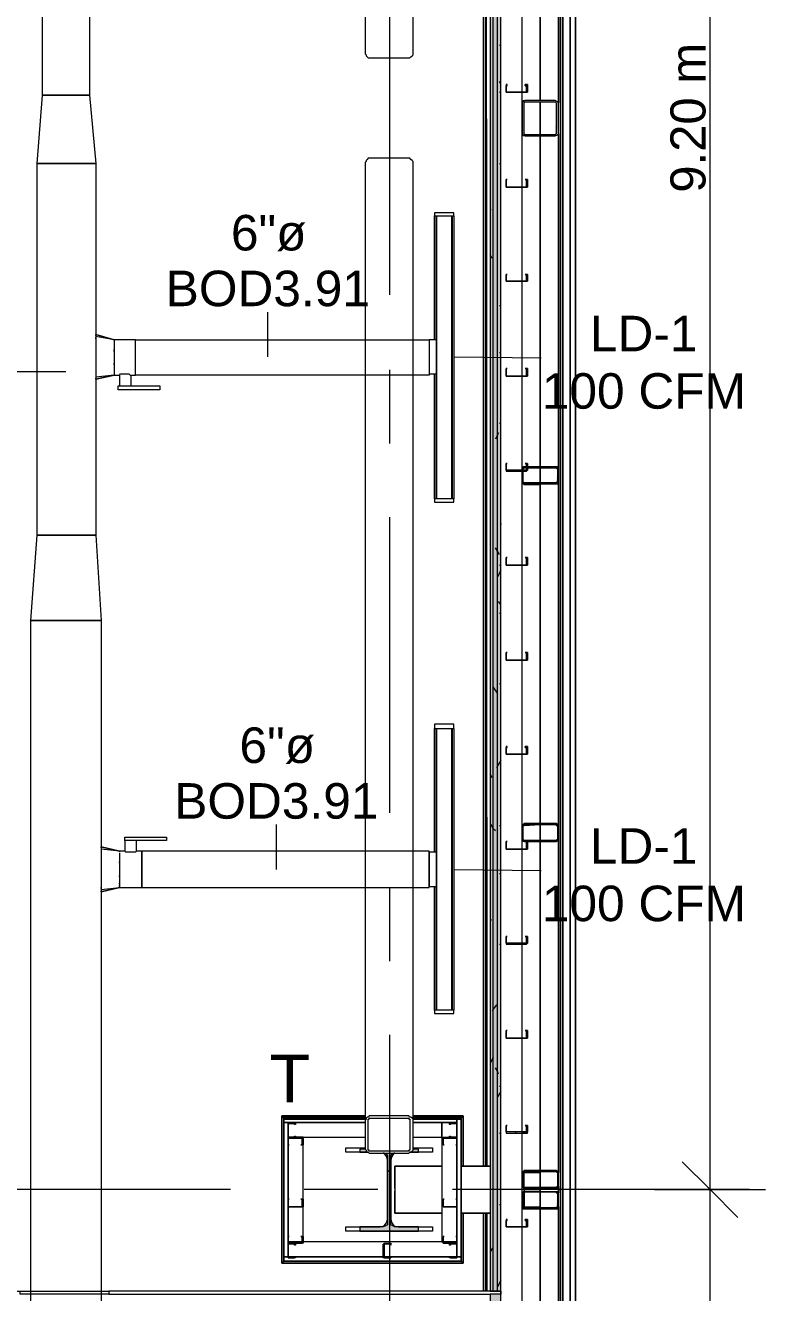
# Model space of a CAD drawing. Header units: metres. Extents: x 98 to 337, y -7 to 53.
# Drawn here: x 156.96 to 160.13, y 25.41 to 30.85 of the extents above; entities that cross this region are included whole.
import ezdxf

# ---------------------------------------------------------------- set-up
doc = ezdxf.new("R2010")
doc.units = ezdxf.units.M
doc.layers.add('HVAC - Ductos', color=5, linetype='Continuous', lineweight=0)
doc.layers.add('PDF_Text', color=7, linetype='Continuous', lineweight=0)
doc.layers.add('PDF_Geometry', color=7, linetype='Continuous', lineweight=0, true_color=0xaaaaaa)
doc.layers.add('PDF_Solid Fills', color=7, linetype='Continuous', lineweight=0, true_color=0xffffff)
doc.styles.add('PDF Helvetica', font='')
doc.styles.get('PDF Helvetica').set_extended_font_data('Helvetica')

msp = doc.modelspace()

# ---------------------------------------------------------------- hatches: boundary and pattern name
at = {"layer": 'PDF_Solid Fills', "lineweight": 0, "transparency": 33554559}
h = msp.add_hatch(color=256, dxfattribs=at)
h.paths.add_polyline_path([(158.9618, 37.1027), (158.9618, 49.2808), (158.9481, 49.2808), (158.9481, 37.1027)])
h.paths.add_polyline_path([(158.9618, 23.8937), (158.9481, 23.8937), (158.9481, 11.601), (158.9618, 11.601)])
h.paths.add_polyline_path([(158.9618, 25.401), (158.9481, 25.401), (158.9481, 23.912), (158.9618, 23.912)])
h.paths.add_polyline_path([(158.9618, 35.5724), (158.9481, 35.5724), (158.9481, 25.4148), (158.9618, 25.4148)])
h.paths.add_polyline_path([(158.9618, 37.089), (158.9481, 37.089), (158.9481, 35.5861), (158.9618, 35.5861)])
h = msp.add_hatch(color=256, dxfattribs=at)
h.paths.add_polyline_path([(158.9618, 37.1027), (158.9801, 37.1027), (158.9801, 49.2946), (158.9618, 49.2946)])
h.paths.add_polyline_path([(158.9618, 25.4148), (158.9801, 25.4148), (158.9801, 35.5724), (158.9618, 35.5724)])
h.paths.add_polyline_path([(158.9618, 23.912), (158.9801, 23.912), (158.9801, 25.401), (158.9618, 25.401)])
h.paths.add_polyline_path([(158.9801, 23.8937), (158.9618, 23.8937), (158.9618, 11.5827), (158.9801, 11.5827)])
h.paths.add_polyline_path([(158.9618, 35.5861), (158.9801, 35.5861), (158.9801, 37.089), (158.9618, 37.089)])
h = msp.add_hatch(color=256, dxfattribs=at)
h.paths.add_polyline_path([(158.9801, 37.1027), (158.9939, 37.1027), (158.9939, 49.3129), (158.9801, 49.3129)])
h.paths.add_polyline_path([(158.9801, 25.4148), (158.9939, 25.4148), (158.9939, 35.5724), (158.9801, 35.5724)])
h.paths.add_polyline_path([(158.9801, 23.912), (158.9939, 23.912), (158.9939, 25.401), (158.9801, 25.401)])
h.paths.add_polyline_path([(158.9939, 23.8937), (158.9801, 23.8937), (158.9801, 11.5689), (158.9939, 11.5689)])
h.paths.add_polyline_path([(158.9801, 35.5861), (158.9939, 35.5861), (158.9939, 37.089), (158.9801, 37.089)])
h = msp.add_hatch(color=256, dxfattribs=at)
h.paths.add_polyline_path([(159.2413, 30.5188), (159.2367, 30.5234), (159.0901, 30.5234), (159.0855, 30.5188), (159.0855, 30.3814), (159.0901, 30.3814), (159.0993, 30.3768), (159.0993, 30.3814), (159.0947, 30.3814), (159.0947, 30.5188), (159.2322, 30.5188), (159.2276, 30.3814), (159.2367, 30.3768), (159.2367, 30.3814)])
h.paths.add_polyline_path([(159.2276, 30.3722), (159.2276, 30.3768), (159.0993, 30.3768)])
h = msp.add_hatch(color=256, dxfattribs=at)
h.paths.add_polyline_path([(159.1039, 28.9473), (159.1039, 28.9519), (159.0901, 28.9519)])
h.paths.add_polyline_path([(159.1084, 28.9519), (159.2413, 28.9473), (159.2413, 28.9519)])
h.paths.add_polyline_path([(159.0901, 28.8877), (159.0901, 28.8786), (159.0907, 28.8786), (159.2367, 28.8831), (159.2413, 28.9427), (159.2367, 28.9427), (159.2322, 28.8877), (159.0947, 28.8831), (159.0947, 28.8877)])
h.paths.add_polyline_path([(159.0901, 28.9335), (159.0855, 28.9335), (159.0855, 28.8877)])
h.paths.add_polyline_path([(159.0855, 28.9427), (159.0901, 28.9381), (159.0901, 28.9427)])
h = msp.add_hatch(color=256, dxfattribs=at)
h.paths.add_polyline_path([(159.0947, 27.3483), (159.2322, 27.3437), (159.2322, 27.3483)])
h.paths.add_polyline_path([(159.0901, 27.3529), (159.0947, 27.3483), (159.0947, 27.3529)])
h.paths.add_polyline_path([(159.2367, 27.3529), (159.2322, 27.3529), (159.2367, 27.3483)])
h.paths.add_polyline_path([(159.0855, 27.3529), (159.0901, 27.4124), (159.0947, 27.417), (159.2322, 27.417), (159.2367, 27.4124), (159.2367, 27.3529), (159.2413, 27.417), (159.2367, 27.4215), (159.0901, 27.4215), (159.0855, 27.417)])
h = msp.add_hatch(color=256, dxfattribs=at)
h.paths.add_polyline_path([(158.4211, 26.0196), (158.4166, 26.0242), (158.3891, 26.0242), (158.3891, 26.0104), (158.4211, 26.0104)])
h.paths.add_polyline_path([(158.4899, 25.6943), (158.3891, 25.6897), (158.3891, 25.6714), (158.6411, 25.6714), (158.6411, 25.6897), (158.5403, 25.6943), (158.5311, 25.6989), (158.5219, 25.6989), (158.5219, 25.9966), (158.5265, 26.0058), (158.5037, 26.0058), (158.5082, 26.0012), (158.5082, 25.6989), (158.4991, 25.6989)])
h.paths.add_polyline_path([(158.6411, 26.0104), (158.6411, 26.0242), (158.6182, 26.0242), (158.6136, 26.0196), (158.609, 26.015)])
h = msp.add_hatch(color=256, dxfattribs=at)
h.paths.add_polyline_path([(159.2367, 25.928), (159.2367, 25.9325), (159.0901, 25.9325)])
h.paths.add_polyline_path([(159.2413, 25.9234), (159.2367, 25.9234), (159.2367, 25.8638)])
h.paths.add_polyline_path([(159.2367, 25.8638), (159.2322, 25.8638), (159.2367, 25.8592)])
h.paths.add_polyline_path([(159.0901, 25.9234), (159.0855, 25.9234), (159.0855, 25.8638)])
h.paths.add_polyline_path([(159.0947, 25.8592), (159.0947, 25.8638), (159.0901, 25.8638)])
h.paths.add_polyline_path([(159.0947, 25.8592), (159.2315, 25.8546), (159.2322, 25.8546), (159.2322, 25.8592)])
h = msp.add_hatch(color=256, dxfattribs=at)
h.paths.add_polyline_path([(159.0901, 25.8363), (159.0947, 25.8409), (159.0855, 25.8409), (159.0855, 25.7767)])
h.paths.add_polyline_path([(159.2367, 25.7721), (159.2413, 25.8409), (159.2322, 25.8409), (159.2367, 25.8363), (159.2322, 25.7767), (159.0947, 25.7721), (159.0947, 25.7767), (159.0901, 25.7767), (159.0901, 25.7676)])

# ---------------------------------------------------------------- linework, layer by layer
at = {"layer": 'HVAC - Ductos', "lineweight": 0}
for points in [[(157.0284, 30.5463), (157.0284, 34.3308), (157.2299, 34.3308), (157.2299, 30.5463)], [(157.2574, 30.253), (157.2574, 28.6586), (157.0054, 28.6586), (157.0054, 30.253)], [(158.7923, 30.0423), (158.7098, 30.0423), (158.7098, 30.0285), (158.7923, 30.0285)], [(158.719, 28.8144), (158.719, 30.0285), (158.719, 28.8144), (158.719, 30.0285), (158.7831, 30.0285), (158.7831, 28.8144)], [(157.3353, 29.4467), (157.3353, 29.4512), (157.3353, 29.4558), (157.3353, 29.4512)], [(157.3353, 29.3917), (157.3353, 29.3963)], [(157.5323, 29.3), (157.5323, 29.2818), (157.3537, 29.2818), (157.3537, 29.3)], [(158.7923, 28.8006), (158.7923, 28.8144), (158.7098, 28.8144), (158.7098, 28.8006)], [(156.978, 28.2921), (157.0054, 28.6586), (157.2574, 28.6586), (157.2803, 28.2921)], [(157.2803, 28.2921), (157.2803, 19.0325), (156.978, 19.0325), (156.978, 28.2921)], [(158.7923, 27.8477), (158.7098, 27.8477), (158.7098, 27.8293), (158.7923, 27.8293)], [(158.719, 26.6198), (158.719, 27.8293), (158.719, 26.6198), (158.719, 27.8293), (158.7831, 27.8293), (158.7831, 26.6198)], [(157.5598, 27.362), (157.5598, 27.3483), (157.3811, 27.3483), (157.3811, 27.362)], [(157.3582, 27.252), (157.3582, 27.2566)], [(158.719, 27.1512), (158.719, 27.1604), (158.719, 27.1741), (158.719, 27.1879), (158.719, 27.2063), (158.719, 27.2245), (158.719, 27.2429), (158.719, 27.2612), (158.719, 27.2795), (158.719, 27.2887), (158.719, 27.2979), (158.6869, 27.2979), (158.6869, 27.2887), (158.6869, 27.2795), (158.6869, 27.2612), (158.6869, 27.2429), (158.6869, 27.2245), (158.6869, 27.2063), (158.6869, 27.1879), (158.6869, 27.1741), (158.6869, 27.1604), (158.6869, 27.1512)], [(157.3582, 27.1925), (157.3582, 27.1971)], [(157.3582, 27.1604), (157.3582, 27.165)], [(157.3582, 27.1512), (157.3582, 27.1558)], [(158.7923, 26.606), (158.7923, 26.6198), (158.7098, 26.6198), (158.7098, 26.606)]]:
    msp.add_lwpolyline(points, close=True, dxfattribs=at)
for points in [[(157.0054, 30.253), (157.0284, 30.5463)], [(157.2299, 30.5463), (157.2574, 30.253)], [(157.2574, 30.253), (157.0054, 30.253)], [(158.7098, 30.0285), (158.7098, 29.4971), (158.7098, 30.0285), (158.7282, 30.0285), (158.7328, 30.0285), (158.7373, 30.0285)], [(158.7236, 30.0285), (158.7282, 30.0285), (158.7328, 30.0285)], [(158.7602, 30.0285), (158.7694, 30.0285), (158.7877, 30.0285), (158.7923, 30.0285), (158.7923, 28.8144), (158.7877, 28.8144), (158.7694, 28.8144), (158.7602, 28.8144)], [(158.7648, 30.0285), (158.7694, 30.0285), (158.774, 30.0285)], [(158.7877, 28.8144), (158.7877, 30.0285)], [(157.9951, 29.4238), (157.9951, 29.6162)], [(157.2574, 29.5154), (157.2574, 29.52), (157.3353, 29.4971), (157.2574, 29.52), (157.2574, 29.5154), (157.2574, 29.5108), (157.2574, 29.5063), (157.2574, 29.4971)], [(157.3353, 29.4971), (157.2574, 29.5108)], [(157.2574, 29.5017), (157.2574, 29.5063)], [(157.4086, 29.3), (157.4086, 29.3458), (157.4269, 29.3458), (157.4269, 29.3504), (157.4269, 29.355), (157.4269, 29.3688), (157.4269, 29.3825), (157.4269, 29.4055), (157.4269, 29.4238), (157.4269, 29.4421), (157.4269, 29.4604), (157.4269, 29.4787), (157.4269, 29.4879), (157.4269, 29.4971), (158.6869, 29.4971), (158.6869, 29.4879), (158.6869, 29.4741), (158.6869, 29.4604), (158.6869, 29.4421), (158.6869, 29.4238), (158.6869, 29.4055), (158.6869, 29.3871), (158.6869, 29.3688), (158.6869, 29.3596), (158.6869, 29.3504), (158.719, 29.3504), (158.719, 29.3596), (158.719, 29.3688), (158.719, 29.3871), (158.719, 29.4055), (158.719, 29.4238), (158.719, 29.4421), (158.719, 29.4604), (158.719, 29.4741), (158.719, 29.4879), (158.719, 29.4971), (158.6869, 29.4971), (158.6869, 29.4879), (158.6869, 29.4787), (158.6869, 29.4604), (158.6869, 29.4421), (158.6869, 29.4238), (158.6869, 29.4055), (158.6869, 29.3825), (158.6869, 29.3688), (158.6869, 29.355), (158.6869, 29.3504), (158.6869, 29.3458), (157.4269, 29.3458), (157.4269, 29.3504), (157.4269, 29.355), (157.4269, 29.3688), (157.4269, 29.3825), (157.4269, 29.4055), (157.4269, 29.4238), (157.4269, 29.4421), (157.4269, 29.4604), (157.4269, 29.4787), (157.4269, 29.4879), (157.4269, 29.4971), (157.3353, 29.4971), (157.3353, 29.4925), (157.3353, 29.4879), (157.3353, 29.4787), (157.3353, 29.4604), (157.3353, 29.4421), (157.3353, 29.4238), (157.3353, 29.4055), (157.3353, 29.3825), (157.3353, 29.3688), (157.3353, 29.355), (157.3353, 29.3504), (157.3353, 29.3458), (157.2574, 29.3367)], [(157.2574, 29.4925), (157.2574, 29.4787), (157.2574, 29.4696), (157.2574, 29.465), (157.2574, 29.4558), (157.2574, 29.4421), (157.2574, 29.4375), (157.2574, 29.4329), (157.2574, 29.4101)], [(157.2574, 29.4055), (157.2574, 29.4009), (157.2574, 29.3871), (157.2574, 29.378), (157.2574, 29.3734), (157.2574, 29.3688), (157.2574, 29.3504), (157.2574, 29.3367), (157.2574, 29.3321), (157.2574, 29.3276), (157.2574, 29.3321)], [(157.2574, 29.3276), (157.3353, 29.3458), (157.2574, 29.3276)], [(157.3353, 29.3458), (157.3582, 29.3458), (157.3582, 29.3), (157.3628, 29.3), (157.3674, 29.3), (157.3765, 29.3), (157.3811, 29.3), (157.3903, 29.3), (157.3949, 29.3), (157.3995, 29.3), (157.404, 29.3)], [(157.3582, 29.3458), (157.3628, 29.3504), (157.3674, 29.3504), (157.3765, 29.3504), (157.3857, 29.3504), (157.3949, 29.3504), (157.3995, 29.3504), (157.404, 29.3458), (157.4086, 29.3458)], [(158.7373, 28.8144), (158.7328, 28.8144), (158.7282, 28.8144), (158.7098, 28.8144), (158.7098, 29.3504), (158.7098, 28.8144)], [(158.7328, 28.8144), (158.7282, 28.8144), (158.7236, 28.8144)], [(158.774, 28.8144), (158.7694, 28.8144), (158.7648, 28.8144)], [(158.7098, 27.8293), (158.7098, 27.2979), (158.7098, 27.8293), (158.7282, 27.8293), (158.7328, 27.8293), (158.7373, 27.8293)], [(158.7236, 27.8293), (158.7282, 27.8293), (158.7328, 27.8293)], [(158.7602, 27.8293), (158.7694, 27.8293), (158.7877, 27.8293), (158.7923, 27.8293), (158.7923, 26.6198), (158.7877, 26.6198), (158.7694, 26.6198), (158.7602, 26.6198)], [(158.7648, 27.8293), (158.7694, 27.8293), (158.774, 27.8293)], [(158.7877, 26.6198), (158.7877, 27.8293)], [(158.9573, 27.6186), (158.9481, 27.6323)], [(157.2803, 27.3162), (157.2803, 27.3207), (157.3582, 27.3025), (157.2803, 27.3207), (157.2803, 27.3162), (157.2803, 27.3116), (157.2803, 27.2979), (157.2803, 27.2795), (157.2803, 27.2749), (157.2803, 27.2704), (157.2803, 27.2566), (157.2803, 27.2475), (157.2803, 27.2429)], [(157.3582, 27.3025), (157.2803, 27.3116)], [(157.3582, 27.2933), (157.3582, 27.2795), (157.3582, 27.2612), (157.3582, 27.2429), (157.3582, 27.2245), (157.3582, 27.2063), (157.3582, 27.1879), (157.3582, 27.1696), (157.3582, 27.1604), (157.3582, 27.1558), (157.3582, 27.1512), (157.3582, 27.1466), (157.4544, 27.1466), (157.4544, 27.1512), (157.4544, 27.1604), (157.4544, 27.1696), (157.4544, 27.1879), (157.4544, 27.2063), (157.4544, 27.2245), (157.4544, 27.2429), (157.4544, 27.2612), (157.4544, 27.2795), (157.4544, 27.2933), (157.4544, 27.2979), (157.4544, 27.3025), (157.4544, 27.2979), (157.4544, 27.2933), (157.4544, 27.2795), (157.4544, 27.2612), (157.4544, 27.2429), (157.4544, 27.2245), (157.4544, 27.2063), (157.4544, 27.1879), (157.4544, 27.1696), (157.4544, 27.1604), (157.4544, 27.1512), (157.4544, 27.1466), (158.6869, 27.1466), (158.6869, 27.1512), (158.6869, 27.1604), (158.6869, 27.1696), (158.6869, 27.1879), (158.6869, 27.2063), (158.6869, 27.2245), (158.6869, 27.2429), (158.6869, 27.2612), (158.6869, 27.2795), (158.6869, 27.2933), (158.6869, 27.2979), (158.6869, 27.3025), (157.4544, 27.3025), (157.4315, 27.3025), (157.4315, 27.3483), (157.4269, 27.3483), (157.4177, 27.3483), (157.4132, 27.3483), (157.4086, 27.3483), (157.3995, 27.3483), (157.3949, 27.3483), (157.3903, 27.3483), (157.3857, 27.3483), (157.3811, 27.3483), (157.3811, 27.3025), (157.3582, 27.3025), (157.3582, 27.2979)], [(157.4315, 27.3025), (157.4269, 27.2979), (157.4177, 27.2979), (157.4132, 27.2979), (157.404, 27.2979), (157.3949, 27.2979), (157.3857, 27.2979), (157.3811, 27.3025)], [(158.6869, 27.2979), (158.6869, 27.3025)], [(157.2803, 27.2383), (157.2803, 27.2154), (157.2803, 27.2108), (157.2803, 27.2063), (157.2803, 27.1925), (157.2803, 27.1833), (157.2803, 27.1787)], [(157.2803, 27.1741), (157.2803, 27.1696), (157.2803, 27.1558)], [(157.2803, 27.1512), (157.2803, 27.1421), (157.2803, 27.1375), (157.2803, 27.1329), (157.2803, 27.1283), (157.2803, 27.1329)], [(157.2803, 27.1283), (157.3582, 27.1466), (157.2803, 27.1283)], [(157.2803, 27.1421), (157.2803, 27.1466)], [(157.2803, 27.1375), (157.3582, 27.1466)], [(158.7373, 26.6198), (158.7328, 26.6198), (158.7282, 26.6198), (158.7098, 26.6198), (158.7098, 27.1512), (158.7098, 26.6198)], [(158.9527, 27.0092), (158.9481, 27)], [(158.7328, 26.6198), (158.7282, 26.6198), (158.7236, 26.6198)], [(158.774, 26.6198), (158.7694, 26.6198), (158.7648, 26.6198)]]:
    msp.add_lwpolyline(points, dxfattribs=at)
at = {"layer": 'PDF_Geometry', "color": 7, "lineweight": 0}
for points in [[(159.8919, 11.8163), (159.8919, 16.6546), (159.8919, 25.85), (159.8919, 35.0455), (159.8919, 44.241), (159.8919, 49.0793)], [(158.0317, 27.2245), (158.0317, 27.417)], [(158.7923, 27.2245), (159.168, 27.22)], [(159.7728, 25.9692), (159.8919, 25.85), (160.011, 25.7309)], [(159.6537, 25.85), (159.8919, 25.85), (160.1301, 25.85)]]:
    msp.add_lwpolyline(points, dxfattribs=at)
at = {"layer": 'PDF_Geometry', "lineweight": 0}
for points in [[(159.3146, 36.5804), (159.3146, 35.0455), (159.3146, 33.5152), (159.3146, 31.9804), (159.3146, 30.4454), (159.3146, 28.9152), (159.3146, 27.3803), (159.3146, 25.85), (159.3146, 24.3152), (159.3146, 25.85), (159.3146, 27.3803), (159.3146, 28.9152), (159.3146, 30.4454), (159.3146, 31.9804), (159.3146, 33.5152), (159.3146, 35.0455), (159.3146, 36.5804)], [(145.6291, 35.5724), (158.9481, 35.5724), (158.9481, 25.4148), (157.3124, 25.4148), (157.3124, 25.401), (158.9481, 25.401), (158.9481, 23.912), (157.9447, 23.912), (157.9447, 23.8937), (158.9481, 23.8937), (158.9481, 11.6009), (105.9562, 11.6009)], [(158.9618, 25.4148), (158.9618, 35.5724)], [(158.9801, 25.4148), (158.9801, 35.5724)], [(158.9939, 25.4148), (158.9939, 35.5724)], [(159.2413, 33.5427), (159.2413, 34.9722), (159.2413, 33.5152), (159.2413, 31.9804), (159.2413, 30.5142), (159.2413, 31.9529)], [(158.9297, 25.9508), (158.9297, 34.9447)], [(158.9297, 34.9447), (158.9297, 25.9508)], [(158.9297, 34.9447), (158.9297, 25.9508)], [(158.9297, 25.9508), (158.9297, 34.9447)], [(158.9297, 34.9447), (158.9297, 25.9508)], [(158.9297, 25.9508), (158.9297, 34.9447)], [(158.4211, 34.789), (158.412, 30.7249), (158.4166, 30.7203), (158.4166, 30.7158), (158.4211, 30.7112), (158.4257, 30.7067), (158.4303, 30.7067), (158.4395, 30.7067), (158.5953, 30.7067), (158.5999, 30.7067), (158.6044, 30.7067), (158.609, 30.7112), (158.6136, 30.7158), (158.6182, 30.7203), (158.6182, 30.7249), (158.6274, 34.789)], [(159.0855, 28.9381), (159.0855, 29.3413), (159.0855, 29.7491), (159.0855, 30.1523), (159.0855, 30.56), (159.0855, 30.9632), (159.0855, 31.371), (159.0855, 31.7741)], [(158.5174, 30.9586), (158.5174, 29.6895)], [(158.9893, 30.7616), (158.9939, 30.7616)], [(158.9939, 30.5967), (158.9893, 30.6059)], [(159.0168, 30.5738), (159.0168, 30.5783)], [(157.0284, 30.5463), (157.2299, 30.5463)], [(158.9893, 30.56), (158.9939, 30.56)], [(159.1634, 30.3722), (159.0947, 30.3722), (159.0901, 30.3722), (159.0901, 30.3768), (159.0855, 30.3814), (159.0855, 30.5142), (159.0901, 30.5188), (159.0901, 30.5234), (159.0947, 30.5234)], [(159.3146, 30.4088), (159.3146, 30.4867)], [(159.2413, 28.9427), (159.2413, 30.3814), (159.2413, 28.9152), (159.2413, 27.3803), (159.2413, 25.9234), (159.2413, 27.3529)], [(158.6182, 26.1479), (158.6182, 30.2576), (158.6182, 30.2622), (158.6136, 30.2668), (158.609, 30.2714), (158.6044, 30.2759), (158.5999, 30.2759), (158.5953, 30.2759), (158.4395, 30.2759), (158.4303, 30.2759), (158.4257, 30.2759), (158.4211, 30.2714), (158.4166, 30.2668), (158.4166, 30.2622), (158.412, 30.2576), (158.412, 26.1479)], [(158.9893, 30.253), (158.9939, 30.253)], [(159.1039, 30.1614), (159.1084, 30.166)], [(158.412, 30.1019), (158.412, 29.8865)], [(158.6182, 29.8865), (158.6182, 30.1019)], [(158.9527, 30.0561), (158.9481, 30.0515)], [(158.412, 29.8865), (158.412, 26.157), (158.0638, 26.157), (158.412, 26.157), (158.0638, 26.157), (158.412, 26.157)], [(158.6182, 26.157), (158.8244, 26.157), (158.6182, 26.157), (158.8244, 26.157), (158.8244, 25.9508), (158.8244, 26.1524), (158.8244, 25.9508), (158.8244, 26.157), (158.6182, 26.157), (158.6182, 29.8865)], [(158.9573, 29.8453), (158.9481, 29.8636)], [(158.9893, 29.6437), (158.9939, 29.6437)], [(158.7923, 29.4238), (159.168, 29.4192)], [(158.9893, 29.4421), (158.9939, 29.4421)], [(158.5174, 29.3688), (158.5174, 29.0527)], [(157.1291, 29.3596), (156.8359, 29.3596)], [(158.9481, 29.2405), (158.9481, 29.2359)], [(158.9847, 29.0985), (158.9801, 29.0893), (158.971, 29.0709)], [(158.9893, 29.1397), (158.9939, 29.1397)], [(159.0855, 28.9335), (159.0855, 28.8877), (159.0901, 28.8785), (159.0947, 28.8785), (159.2322, 28.8785), (159.2367, 28.8785), (159.2413, 28.8877), (159.2413, 28.9427), (159.2367, 28.9519), (159.2322, 28.9519), (159.1084, 28.9519), (159.0947, 28.9519), (159.0901, 28.9519), (159.0855, 28.9427), (159.0855, 28.9381)], [(159.0855, 28.9381), (159.0855, 28.9427), (159.0901, 28.9473), (159.0947, 28.9473), (159.1039, 28.9473), (159.1039, 28.9381), (159.0901, 28.9381)], [(159.1634, 28.874), (159.0947, 28.874), (159.0901, 28.8785), (159.0855, 28.8831), (159.0855, 28.9335)], [(159.0855, 26.9084), (159.0855, 27.3116), (159.0855, 27.7194), (159.0855, 28.1226), (159.0855, 28.5303), (159.0855, 28.9335)], [(159.1634, 28.9473), (159.1084, 28.9473), (159.1084, 28.9381), (159.1039, 28.9335), (159.0901, 28.9335)], [(159.1084, 28.9473), (159.2322, 28.9473), (159.2367, 28.9427), (159.2367, 28.8877), (159.2322, 28.8831), (159.0947, 28.8831), (159.0901, 28.8877), (159.0901, 28.9335)], [(159.0901, 28.9381), (159.0901, 28.9427), (159.0947, 28.9473), (159.1039, 28.9473)], [(159.1039, 28.9519), (159.1039, 28.9656), (159.0993, 28.9656), (159.1084, 28.9656), (159.1084, 28.9519)], [(159.3146, 28.8785), (159.3146, 28.9519)], [(159.2413, 27.4124), (159.2413, 28.8877)], [(158.5174, 28.7365), (158.5174, 27.4674)], [(158.9939, 28.709), (158.9939, 28.7044)], [(158.9893, 28.5762), (158.9801, 28.5899), (158.971, 28.6036)], [(158.9939, 28.5074), (158.9801, 28.4799)], [(158.9893, 28.5303), (158.9939, 28.5303)], [(159.1039, 28.5349), (159.1084, 28.5349)], [(158.9939, 28.3608), (158.9847, 28.3745)], [(158.9893, 28.3242), (158.9939, 28.3242)], [(159.1039, 28.1546), (159.1084, 28.1546)], [(159.1634, 27.3437), (159.1084, 27.3437), (159.0947, 27.3437), (159.0901, 27.3437), (159.0901, 27.3483), (159.0855, 27.3529), (159.0855, 27.4124), (159.0901, 27.4124), (159.0947, 27.4124), (159.1634, 27.417)], [(159.3146, 27.3437), (159.3146, 27.4215)], [(158.5174, 27.1466), (158.5174, 26.8305)], [(159.0855, 26.9084), (159.1039, 26.9084), (159.1039, 26.9359), (159.0993, 26.9359), (159.1084, 26.9359), (159.1084, 26.9084), (159.1039, 26.9084), (159.1039, 26.9038), (159.0855, 26.9038)], [(159.0855, 24.0678), (159.0855, 24.4709), (159.0855, 24.8787), (159.0855, 25.2819), (159.0855, 25.6897), (159.0855, 26.0929), (159.0855, 26.5006), (159.0855, 26.9038)], [(158.5174, 26.5144), (158.5174, 25.2453)], [(158.412, 26.1662), (158.0546, 26.1662)], [(158.0546, 26.1662), (158.0546, 25.5339)], [(158.412, 26.1662), (158.0546, 26.1662)], [(158.0638, 26.1524), (158.0638, 26.157), (158.0592, 26.1616), (158.0546, 26.1616), (158.0546, 26.1662)], [(158.6182, 26.0516), (158.6182, 26.0745), (158.7419, 26.0745), (158.7419, 26.1387), (158.6182, 26.1387), (158.806, 26.1387), (158.806, 26.1524), (158.806, 25.5614), (158.8244, 25.5614), (158.0638, 25.5614), (158.0638, 25.5431), (158.8244, 25.5431), (158.0638, 25.5431), (158.0592, 25.5385), (158.0546, 25.5339), (158.8335, 25.5339), (158.0546, 25.5339), (158.0546, 26.1662), (158.0546, 26.1616), (158.0592, 26.1616), (158.0638, 26.157), (158.0638, 26.1524), (158.0638, 26.157), (158.0592, 26.1616), (158.0546, 26.1616), (158.0546, 26.1662), (158.0546, 26.1616), (158.0592, 26.1616), (158.0638, 26.157), (158.0638, 26.1524), (158.0638, 26.1387), (158.412, 26.1387), (158.0821, 26.1387), (158.0821, 26.0745), (158.0821, 25.6255), (158.1462, 25.6255), (158.1462, 26.0745), (158.0821, 26.0745), (158.1462, 26.0745), (158.412, 26.0745)], [(158.6182, 26.1616), (158.8335, 26.1616)], [(158.6182, 26.1616), (158.8335, 26.1616)], [(158.8244, 26.1524), (158.8244, 26.157), (158.8289, 26.1616), (158.8335, 26.1616), (158.8335, 26.1662)], [(158.8335, 26.1662), (158.8335, 26.1616), (158.8289, 26.1616), (158.8244, 26.157), (158.8244, 26.1524)], [(158.8335, 25.9508), (158.8335, 26.1662)], [(158.8335, 25.9508), (158.8335, 26.1662)], [(158.8335, 26.1616), (158.8335, 25.9508)], [(158.8335, 26.1616), (158.8335, 25.9508)], [(158.0546, 25.5339), (158.8335, 25.5339), (158.0546, 25.5339), (158.0592, 25.5385), (158.0638, 25.5431), (158.0638, 26.157), (158.0638, 25.5431), (158.0638, 26.1524), (158.0638, 26.0745)], [(158.0638, 25.5431), (158.0638, 26.157)], [(158.0638, 26.157), (158.0638, 25.5431), (158.0638, 26.1524)], [(158.0638, 26.1524), (158.412, 26.1524)], [(158.0638, 26.1524), (158.0638, 25.5431)], [(158.0638, 26.1524), (158.0638, 25.5431)], [(158.0638, 26.1524), (158.0638, 25.5431), (158.0638, 26.1524)], [(158.0638, 26.1524), (158.412, 26.1524)], [(158.412, 26.1524), (158.0638, 26.1524)], [(158.412, 26.1524), (158.0638, 26.1524), (158.412, 26.1524)], [(158.412, 26.1524), (158.0638, 26.1524)], [(158.6182, 26.1524), (158.8244, 26.1524)], [(158.8244, 26.1524), (158.6182, 26.1524)], [(158.6182, 26.1524), (158.7419, 26.1524)], [(158.6182, 26.1524), (158.8244, 26.1524)], [(158.8244, 26.1524), (158.6182, 26.1524)], [(158.8244, 26.1524), (158.6182, 26.1524)], [(158.6182, 26.1524), (158.8244, 26.1524)], [(158.806, 26.1524), (158.6182, 26.1524)], [(158.8244, 26.1524), (158.7419, 26.1524)], [(158.8244, 26.1524), (158.806, 26.1524)], [(158.8244, 26.1524), (158.8244, 25.6255)], [(158.8244, 25.5431), (158.8244, 26.1524), (158.8244, 25.5431)], [(158.8244, 25.5614), (158.8244, 26.1524)], [(159.0855, 26.0975), (159.1039, 26.0975), (159.1039, 26.1249), (159.0993, 26.1249), (159.1084, 26.1249), (159.1084, 26.0975), (159.1039, 26.0929), (159.0855, 26.0929)], [(158.0638, 25.6255), (158.0638, 26.0745)], [(158.6182, 26.0745), (158.7419, 26.0745), (158.7419, 25.6255), (158.1462, 25.6255), (158.0821, 25.6255), (158.0821, 25.5614), (158.806, 25.5614), (158.806, 25.6255), (158.7419, 25.6255), (158.1462, 25.6255), (158.1462, 26.0745), (158.412, 26.0745), (158.412, 26.0516)], [(158.4257, 26.0104), (158.3295, 26.0104), (158.3295, 26.0287), (158.412, 26.0287)], [(158.5403, 26.0058), (158.5357, 26.0058), (158.5265, 25.9921), (158.5219, 25.9783), (158.5219, 25.7217), (158.5265, 25.708), (158.5357, 25.6943), (158.554, 25.6897), (158.7006, 25.6897), (158.7006, 25.6713), (158.3295, 25.6713), (158.3295, 25.6897), (158.4761, 25.6897), (158.4945, 25.6943), (158.5037, 25.708), (158.5082, 25.7217), (158.5082, 25.9783), (158.5037, 25.9921), (158.4945, 26.0058), (158.4899, 26.0058)], [(158.412, 26.0242), (158.3891, 26.0242), (158.3891, 26.0104), (158.4211, 26.0104)], [(158.4991, 26.0058), (158.5082, 25.9966), (158.5082, 25.9875), (158.5082, 25.7126), (158.5082, 25.6989), (158.4991, 25.6943), (158.4899, 25.6897), (158.3891, 25.6897), (158.3891, 25.6713), (158.6411, 25.6713), (158.6411, 25.6897), (158.5403, 25.6897), (158.5311, 25.6943), (158.5219, 25.6989), (158.5219, 25.7126), (158.5219, 25.9875), (158.5219, 25.9966), (158.5311, 26.0058)], [(158.6182, 26.0287), (158.7006, 26.0287), (158.7006, 26.0104), (158.6044, 26.0104)], [(158.609, 26.0104), (158.6411, 26.0104), (158.6411, 26.0242), (158.6182, 26.0242)], [(158.5403, 25.8684), (158.5403, 25.8638), (158.5403, 25.8592), (158.5403, 25.8546), (158.5403, 25.8592), (158.5403, 25.8638), (158.5403, 25.8684), (158.5403, 25.9508), (158.5403, 25.7492), (158.5403, 25.8272), (158.5403, 25.8318), (158.5403, 25.8363), (158.5403, 25.8409), (158.5403, 25.8454), (158.5403, 25.8409), (158.5403, 25.8363), (158.5403, 25.8318), (158.5403, 25.8272)], [(158.7419, 25.9508), (158.5403, 25.9508), (158.7419, 25.9508)], [(158.5082, 25.928), (158.5219, 25.9371)], [(159.0855, 25.8684), (159.0855, 25.9188)], [(159.1634, 25.8592), (159.0993, 25.8592), (159.0947, 25.8592), (159.0947, 25.8638), (159.0947, 25.8684), (159.0947, 25.9188), (159.0947, 25.9234), (159.0993, 25.9234), (159.1634, 25.9234)], [(157.8347, 25.85), (156.5656, 25.85)], [(158.467, 25.85), (158.1508, 25.85)], [(159.5849, 25.85), (158.7877, 25.85)], [(159.0855, 25.7859), (159.0855, 25.8363), (159.0901, 25.8409), (159.0947, 25.8454), (159.0993, 25.85), (159.1634, 25.85)], [(159.0901, 25.8638), (159.0901, 25.8592)], [(159.0947, 25.8546), (159.0993, 25.8546), (159.1634, 25.8546)], [(159.0947, 25.8363), (159.0947, 25.7859), (159.0947, 25.7813), (159.0947, 25.7767), (159.0993, 25.7767), (159.1634, 25.7767)], [(159.3146, 25.8134), (159.3146, 25.8867)], [(160.0614, 25.85), (159.5849, 25.85)], [(158.8244, 25.5431), (158.8244, 25.7492)], [(158.8244, 25.7492), (158.8244, 25.5431)], [(158.8244, 25.5431), (158.8244, 25.7492)], [(158.8244, 25.7492), (158.8244, 25.5431)], [(158.8335, 25.5339), (158.8335, 25.7492)], [(158.8335, 25.7492), (158.8335, 25.5339)], [(158.8335, 25.5339), (158.8335, 25.7492)], [(158.8335, 25.7492), (158.8335, 25.5339)], [(158.9297, 25.4148), (158.9297, 25.7492)], [(158.9297, 25.7492), (158.9297, 25.4148)], [(158.9297, 25.7492), (158.9297, 25.4148)], [(158.9297, 25.4148), (158.9297, 25.7492)], [(158.9297, 25.7492), (158.9297, 25.4148)], [(158.9297, 25.4148), (158.9297, 25.7492)], [(159.0947, 25.7721), (159.0993, 25.7721), (159.1634, 25.7721)], [(159.2367, 25.7676), (159.2367, 25.7721)], [(159.2413, 24.3472), (159.2413, 25.7767), (159.2413, 24.3152), (159.2413, 22.7849), (159.2413, 21.3142), (159.2413, 22.7528)], [(158.6365, 25.6713), (158.6411, 25.6759)], [(158.0638, 25.6255), (158.0638, 25.5431)], [(158.8244, 25.5431), (158.8244, 25.6255)], [(158.0638, 25.5431), (158.8244, 25.5431), (158.0638, 25.5431)], [(158.0638, 25.5431), (158.8244, 25.5431)], [(158.8244, 25.5431), (158.0638, 25.5431)], [(158.8244, 25.5431), (158.0638, 25.5431)], [(158.0638, 25.5431), (158.8244, 25.5431), (158.0638, 25.5431)], [(158.0638, 25.5431), (158.8244, 25.5431), (158.0638, 25.5431)], [(158.0638, 25.5431), (158.8244, 25.5431)], [(158.8244, 25.5431), (158.8244, 25.5614)], [(158.8244, 25.5431), (158.8289, 25.5385), (158.8335, 25.5385), (158.8335, 25.5339)], [(158.8335, 25.5339), (158.8335, 25.5385), (158.8289, 25.5385), (158.8244, 25.5431)], [(158.8335, 25.5339), (158.8335, 25.5385), (158.8289, 25.5385), (158.8244, 25.5431)], [(158.8244, 25.5431), (158.8289, 25.5385), (158.8335, 25.5385), (158.8335, 25.5339)], [(154.3206, 25.4148), (154.6504, 25.4148), (156.9321, 25.4148), (157.3124, 25.4148), (157.3124, 25.401), (156.9321, 25.401), (156.9321, 25.4148)], [(158.9481, 23.912), (158.9618, 23.912), (158.9801, 23.912), (158.9939, 23.912), (158.9939, 23.8937), (158.9939, 23.912), (158.9939, 25.401), (158.9939, 25.4148), (158.9801, 25.4148), (158.9618, 25.4148), (158.9481, 25.4148), (157.3124, 25.4148)], [(158.9481, 25.4148), (158.9939, 25.4148), (158.9939, 25.401), (158.9801, 25.401), (158.9618, 25.401), (158.9481, 25.401)]]:
    msp.add_lwpolyline(points, dxfattribs=at)
for points in [[(158.9206, 34.9447), (158.9206, 25.9508)], [(158.9206, 34.9447), (158.9206, 25.9508)], [(158.9297, 34.9447), (158.9297, 25.9508)], [(158.9297, 34.9447), (158.9297, 25.9508)], [(158.9343, 25.9508), (158.9297, 34.9447)], [(159.2504, 31.9804), (159.2504, 30.4454)], [(159.2596, 31.9804), (159.2596, 30.4454)], [(159.2917, 31.9804), (159.2917, 30.4454)], [(159.1634, 31.9437), (159.1634, 30.5234)], [(159.0168, 30.5921), (159.0168, 30.56), (159.1039, 30.56), (159.1084, 30.56), (159.1084, 30.5921), (159.0993, 30.5921), (159.0993, 30.5875), (159.1039, 30.5875), (159.1039, 30.56), (159.0168, 30.56), (159.0168, 30.5875), (159.0214, 30.5875), (159.0214, 30.5921)], [(159.1039, 30.56), (159.1039, 30.5875), (159.0993, 30.5875), (159.0993, 30.5921), (159.1084, 30.5921), (159.1084, 30.56), (159.1039, 30.56), (159.0855, 30.56)], [(159.0855, 30.5142), (159.0855, 30.3814), (159.0901, 30.3768), (159.0993, 30.3722), (159.2276, 30.3722), (159.2367, 30.3768), (159.2413, 30.3814), (159.2413, 30.5142), (159.2367, 30.5188), (159.2276, 30.5234), (159.0993, 30.5234), (159.0901, 30.5188)], [(159.0993, 30.3768), (159.0947, 30.3814), (159.0947, 30.5142), (159.0993, 30.5188), (159.2276, 30.5188), (159.2322, 30.5142), (159.2322, 30.3814), (159.2276, 30.3768)], [(159.1634, 30.5188), (159.1634, 30.4454), (159.1634, 30.3768), (159.1634, 30.4454)], [(159.2504, 30.4454), (159.2504, 28.9152)], [(159.2596, 30.4454), (159.2596, 28.9152)], [(159.2917, 30.4454), (159.2917, 28.9152)], [(159.1634, 28.9519), (159.1634, 30.3722)], [(159.0168, 30.1843), (159.0168, 30.1569), (159.0168, 30.1523), (159.1039, 30.1523), (159.1084, 30.1523), (159.1084, 30.1569), (159.1084, 30.1843), (159.0993, 30.1843), (159.1039, 30.1843), (159.1039, 30.1569), (159.1039, 30.1523), (159.0168, 30.1523), (159.0168, 30.1569), (159.0168, 30.1843), (159.0214, 30.1843)], [(159.1039, 30.1523), (159.1039, 30.1569), (159.1039, 30.1843), (159.0993, 30.1843), (159.1084, 30.1843), (159.1084, 30.1569), (159.1084, 30.1523), (159.1039, 30.1523), (159.0855, 30.1523)], [(159.0168, 29.7766), (159.0168, 29.7491), (159.1039, 29.7491), (159.1084, 29.7491), (159.1084, 29.7766), (159.0993, 29.7766), (159.1039, 29.7766), (159.1039, 29.7491), (159.0168, 29.7491), (159.0168, 29.7766), (159.0214, 29.7766)], [(159.1039, 29.7491), (159.1039, 29.7766), (159.0993, 29.7766), (159.1084, 29.7766), (159.1084, 29.7491), (159.1039, 29.7491), (159.0855, 29.7491)], [(159.0168, 29.3734), (159.0168, 29.3413), (159.1039, 29.3413), (159.1084, 29.3413), (159.1084, 29.3734), (159.0993, 29.3734), (159.1039, 29.3734), (159.1039, 29.3413), (159.0168, 29.3413), (159.0168, 29.3734), (159.0214, 29.3734)], [(159.1039, 29.3413), (159.1039, 29.3734), (159.0993, 29.3734), (159.1084, 29.3734), (159.1084, 29.3413), (159.1039, 29.3413), (159.0855, 29.3413)], [(159.0168, 28.9656), (159.0168, 28.9381), (159.0168, 28.9335), (159.1039, 28.9335), (159.1084, 28.9381), (159.1084, 28.9656), (159.0993, 28.9656), (159.1039, 28.9656), (159.1039, 28.9381), (159.0168, 28.9381), (159.0168, 28.9656), (159.0214, 28.9656)], [(159.1634, 28.9152), (159.1634, 28.8831), (159.1634, 28.9152), (159.1634, 28.9473)], [(159.2504, 28.9152), (159.2504, 27.3803)], [(159.2596, 28.9152), (159.2596, 27.3803)], [(159.2917, 28.9152), (159.2917, 27.3803)], [(159.1634, 28.8785), (159.1634, 27.4215)], [(159.0168, 28.5624), (159.0168, 28.5303), (159.1039, 28.5303), (159.1084, 28.5303), (159.1084, 28.5624), (159.0993, 28.5624), (159.1039, 28.5624), (159.1039, 28.5303), (159.0168, 28.5303), (159.0168, 28.5624), (159.0214, 28.5624)], [(159.1039, 28.5303), (159.1039, 28.5624), (159.0993, 28.5624), (159.1084, 28.5624), (159.1084, 28.5303), (159.1039, 28.5303), (159.0855, 28.5303)], [(159.0168, 28.1546), (159.0168, 28.1272), (159.0168, 28.1226), (159.1039, 28.1226), (159.1084, 28.1226), (159.1084, 28.1272), (159.1084, 28.1546), (159.0993, 28.1546), (159.1039, 28.1546), (159.1039, 28.1272), (159.1039, 28.1226), (159.0168, 28.1226), (159.0168, 28.1272), (159.0168, 28.1546), (159.0214, 28.1546)], [(159.1039, 28.1226), (159.1039, 28.1272), (159.1039, 28.1546), (159.0993, 28.1546), (159.1084, 28.1546), (159.1084, 28.1272), (159.1084, 28.1226), (159.1039, 28.1226), (159.0855, 28.1226)], [(159.0168, 27.7515), (159.0168, 27.7194), (159.1039, 27.7194), (159.1084, 27.7194), (159.1084, 27.7515), (159.0993, 27.7515), (159.0993, 27.7469), (159.1039, 27.7469), (159.1039, 27.7194), (159.0168, 27.7194), (159.0168, 27.7469), (159.0214, 27.7469), (159.0214, 27.7515)], [(159.1039, 27.7194), (159.1039, 27.7469), (159.0993, 27.7469), (159.0993, 27.7515), (159.1084, 27.7515), (159.1084, 27.7194), (159.1039, 27.7194), (159.0855, 27.7194)], [(159.0947, 27.4215), (159.0901, 27.417), (159.0855, 27.4124), (159.0855, 27.3529), (159.0901, 27.3483), (159.0947, 27.3437), (159.2322, 27.3437), (159.2367, 27.3483), (159.2413, 27.3529), (159.2413, 27.4124), (159.2367, 27.417), (159.2322, 27.4215)], [(159.0901, 27.3529), (159.0901, 27.4124), (159.0947, 27.4124), (159.0947, 27.417), (159.2322, 27.417), (159.2322, 27.4124), (159.2367, 27.4124), (159.2367, 27.3529), (159.2322, 27.3483), (159.0947, 27.3483)], [(159.1634, 27.417), (159.1634, 27.3803), (159.1634, 27.3483), (159.1634, 27.3803)], [(159.2504, 27.3803), (159.2504, 25.85)], [(159.2596, 27.3803), (159.2596, 25.85)], [(159.2917, 27.3803), (159.2917, 25.85)], [(159.0168, 27.3437), (159.0168, 27.3116), (159.1039, 27.3116), (159.1084, 27.3116), (159.1084, 27.3437), (159.0993, 27.3437), (159.1039, 27.3437), (159.1039, 27.3116), (159.0168, 27.3116), (159.0168, 27.3437), (159.0214, 27.3437)], [(159.1039, 27.3116), (159.1039, 27.3437), (159.0993, 27.3437), (159.1084, 27.3437), (159.1084, 27.3116), (159.1039, 27.3116), (159.0855, 27.3116)], [(159.1634, 27.3437), (159.1634, 25.9325)], [(159.0168, 26.9359), (159.0168, 26.9084), (159.0168, 26.9038), (159.1039, 26.9038), (159.1084, 26.9084), (159.1084, 26.9359), (159.0993, 26.9359), (159.1039, 26.9359), (159.1039, 26.9084), (159.0168, 26.9084), (159.0168, 26.9359), (159.0214, 26.9359)], [(159.0168, 26.5327), (159.0168, 26.5006), (159.1039, 26.5006), (159.1084, 26.5006), (159.1084, 26.5327), (159.0993, 26.5327), (159.1039, 26.5327), (159.1039, 26.5006), (159.0168, 26.5006), (159.0168, 26.5327), (159.0214, 26.5327)], [(159.1039, 26.5006), (159.1039, 26.5327), (159.0993, 26.5327), (159.1084, 26.5327), (159.1084, 26.5006), (159.1039, 26.5006), (159.0855, 26.5006)], [(158.0546, 25.5339), (158.0592, 25.5385), (158.0638, 25.5431), (158.0592, 25.5385), (158.0546, 25.5339), (158.0546, 26.1616), (158.412, 26.1616), (158.0546, 26.1616)], [(158.6182, 26.1479), (158.6182, 26.1524), (158.6136, 26.157), (158.609, 26.1616), (158.6044, 26.1616), (158.5999, 26.1662), (158.5953, 26.1662), (158.4395, 26.1662), (158.4303, 26.1662), (158.4257, 26.1616), (158.4211, 26.1616), (158.4166, 26.157), (158.4166, 26.1524), (158.412, 26.1479), (158.412, 26.0242), (158.4166, 26.0196), (158.4166, 26.015), (158.4211, 26.0104), (158.4257, 26.0104), (158.4303, 26.0058), (158.4395, 26.0058), (158.5953, 26.0058), (158.5999, 26.0058), (158.6044, 26.0104), (158.609, 26.0104), (158.6136, 26.015), (158.6182, 26.0196), (158.6182, 26.0242)], [(158.8335, 26.1662), (158.8335, 26.1616), (158.8289, 26.1616), (158.8244, 26.157), (158.8244, 26.1524), (158.8244, 26.157), (158.8289, 26.1616), (158.8335, 26.1616), (158.8335, 26.1662), (158.6182, 26.1662)], [(158.0638, 26.1524), (158.412, 26.1524)], [(158.0638, 25.5614), (158.0821, 25.5614), (158.0821, 26.1387), (158.0638, 26.1387)], [(158.0821, 26.0745), (158.0821, 26.1341), (158.1142, 26.1341), (158.1142, 26.1295), (158.1096, 26.1295), (158.1096, 26.1341), (158.0821, 26.1341), (158.0821, 26.0745), (158.1096, 26.0745), (158.1096, 26.0791), (158.1142, 26.0791), (158.1142, 26.0745)], [(158.4395, 26.157), (158.5953, 26.157), (158.5999, 26.157), (158.5999, 26.1524), (158.6044, 26.1524), (158.6044, 26.1479), (158.6044, 26.0242), (158.6044, 26.0196), (158.5999, 26.0196), (158.5999, 26.015), (158.5953, 26.015), (158.4395, 26.015), (158.4349, 26.015), (158.4303, 26.015), (158.4303, 26.0196), (158.4257, 26.0196), (158.4257, 26.0242), (158.4257, 26.1479), (158.4257, 26.1524), (158.4303, 26.1524), (158.4303, 26.157), (158.4349, 26.157)], [(158.7419, 26.0745), (158.7419, 25.6255), (158.806, 25.6255), (158.806, 26.1387), (158.7419, 26.1387)], [(158.806, 26.1341), (158.806, 26.0745), (158.774, 26.0745), (158.774, 26.0791), (158.7786, 26.0791), (158.7786, 26.0745), (158.806, 26.0745), (158.806, 26.1341), (158.7786, 26.1341), (158.7786, 26.1295), (158.774, 26.1295), (158.774, 26.1341)], [(158.8244, 25.9508), (158.8244, 26.1524), (158.8244, 25.9508), (158.8244, 26.157)], [(159.0168, 26.1249), (159.0168, 26.0975), (159.0168, 26.0929), (159.1039, 26.0929), (159.1084, 26.0929), (159.1084, 26.0975), (159.1084, 26.1249), (159.0993, 26.1249), (159.1039, 26.1249), (159.1039, 26.0975), (159.0168, 26.0975), (159.0168, 26.1249), (159.0214, 26.1249)], [(158.0821, 26.07), (158.0821, 26.0745), (158.1417, 26.0745), (158.1417, 26.07), (158.1462, 26.07), (158.1462, 26.0425), (158.1371, 26.0425), (158.1417, 26.0425), (158.1417, 26.07), (158.0821, 26.07), (158.0821, 26.0425)], [(158.7465, 26.07), (158.7465, 26.0745), (158.806, 26.0745), (158.806, 26.07), (158.806, 26.0425), (158.8014, 26.0425), (158.806, 26.0425), (158.806, 26.07), (158.7465, 26.07), (158.7465, 26.0425)], [(158.0867, 26.0425), (158.0821, 26.0425)], [(158.751, 26.0425), (158.7465, 26.0425)], [(158.9481, 25.9508), (158.8244, 25.9508)], [(159.0855, 25.9234), (159.0855, 25.8638), (159.0901, 25.8592), (159.0947, 25.8546), (159.2322, 25.8546), (159.2367, 25.8592), (159.2413, 25.8638), (159.2413, 25.9234), (159.2367, 25.928), (159.2322, 25.9325), (159.0947, 25.9325), (159.0901, 25.928)], [(159.0901, 25.9234), (159.0947, 25.928), (159.2322, 25.928), (159.2367, 25.9234), (159.2367, 25.8638), (159.2322, 25.8592), (159.0947, 25.8592), (159.0901, 25.8638)], [(159.1634, 25.928), (159.1634, 25.8592)], [(159.0855, 25.8363), (159.0855, 25.7767), (159.0901, 25.7676), (159.0947, 25.7676), (159.2322, 25.7676), (159.2367, 25.7676), (159.2413, 25.7767), (159.2413, 25.8363), (159.2367, 25.8409), (159.2322, 25.8409), (159.0947, 25.8409), (159.0901, 25.8409)], [(159.0947, 25.7721), (159.0901, 25.7767), (159.0901, 25.8363), (159.0947, 25.8363), (159.0947, 25.8409), (159.2322, 25.8409), (159.2322, 25.8363), (159.2367, 25.8363), (159.2367, 25.7767), (159.2322, 25.7721)], [(159.1634, 25.8546), (159.1634, 25.85), (159.1634, 25.8409), (159.1634, 25.7721), (159.1634, 25.8409), (159.1634, 25.85)], [(159.2413, 25.8638), (159.2413, 25.85)], [(159.2413, 25.85), (159.2413, 25.8363)], [(159.2504, 25.85), (159.2504, 24.3152)], [(159.2596, 25.85), (159.2596, 24.3152)], [(159.2917, 25.85), (159.2917, 24.3152)], [(158.1462, 25.7767), (158.1417, 25.7767), (158.0821, 25.7767), (158.0821, 25.8088), (158.0867, 25.8088), (158.0821, 25.8088), (158.0821, 25.7767), (158.1417, 25.7767), (158.1417, 25.8088), (158.1371, 25.8088), (158.1462, 25.8088)], [(158.806, 25.7767), (158.7465, 25.7767), (158.7465, 25.8088), (158.751, 25.8088), (158.7465, 25.8088), (158.7465, 25.7767), (158.806, 25.7767), (158.806, 25.8088)], [(158.8014, 25.8088), (158.806, 25.8088)], [(158.7419, 25.7492), (158.5403, 25.7492)], [(158.9481, 25.7492), (158.8244, 25.7492)], [(158.8244, 25.5431), (158.8244, 25.7492)], [(158.8244, 25.5431), (158.8244, 25.7492)], [(158.9206, 25.7492), (158.9206, 25.4148)], [(158.9206, 25.7492), (158.9206, 25.4148)], [(158.9297, 25.7492), (158.9297, 25.4148)], [(158.9297, 25.7492), (158.9297, 25.4148)], [(158.9343, 25.4148), (158.9343, 25.7492)], [(159.1634, 24.3564), (159.1634, 25.7676)], [(159.0168, 25.7217), (159.0168, 25.6897), (159.1039, 25.6897), (159.1084, 25.6897), (159.1084, 25.7217), (159.0993, 25.7217), (159.0993, 25.7172), (159.1039, 25.7172), (159.1039, 25.6897), (159.0168, 25.6897), (159.0168, 25.7172), (159.0214, 25.7172), (159.0214, 25.7217)], [(159.1039, 25.6897), (159.1039, 25.7172), (159.0993, 25.7172), (159.0993, 25.7217), (159.1084, 25.7217), (159.1084, 25.6897), (159.1039, 25.6897), (159.0855, 25.6897)], [(158.1462, 25.6209), (158.1417, 25.6209), (158.0821, 25.6209), (158.0821, 25.6485), (158.0867, 25.6485), (158.0821, 25.6485), (158.0821, 25.6209), (158.1417, 25.6209), (158.1417, 25.6485), (158.1371, 25.6485), (158.1462, 25.6485)], [(158.0821, 25.5569), (158.0821, 25.6164), (158.0821, 25.6209), (158.1142, 25.6209), (158.1142, 25.6118), (158.1096, 25.6118), (158.1096, 25.6164), (158.0821, 25.6164), (158.0821, 25.5569), (158.1096, 25.5569), (158.1096, 25.5614), (158.1142, 25.5614), (158.1142, 25.5569)], [(158.4945, 25.5569), (158.4899, 25.5569), (158.4899, 25.6164), (158.4945, 25.6164), (158.4945, 25.6209), (158.5219, 25.6209), (158.5219, 25.6118), (158.5219, 25.6164), (158.4945, 25.6164), (158.4945, 25.5569), (158.5219, 25.5569)], [(158.806, 25.6209), (158.7465, 25.6209), (158.7465, 25.6485), (158.751, 25.6485), (158.7465, 25.6485), (158.7465, 25.6209), (158.806, 25.6209), (158.806, 25.6485)], [(158.806, 25.6209), (158.806, 25.6164), (158.806, 25.5569), (158.774, 25.5569), (158.774, 25.5614), (158.7786, 25.5614), (158.7786, 25.5569), (158.806, 25.5569), (158.806, 25.6164), (158.7786, 25.6164), (158.7786, 25.6118), (158.774, 25.6118), (158.774, 25.6209)], [(158.8014, 25.6485), (158.806, 25.6485)], [(158.5219, 25.5614), (158.5219, 25.5569)]]:
    msp.add_lwpolyline(points, close=True, dxfattribs=at)
at = {"layer": 'PDF_Geometry', "color": 254, "lineweight": 0, "true_color": 0xeaeaea}
for points in [[(158.9801, 27.9805), (158.9618, 28.008), (158.9618, 28.0126)], [(158.9893, 28.0218), (158.9939, 28.0218)], [(158.9939, 27.6919), (158.9801, 27.669), (158.9755, 27.6598)], [(158.971, 27.3895), (158.9618, 27.3987), (158.9527, 27.417)], [(158.9893, 27.4124), (158.9939, 27.4124)], [(158.9893, 27.2063), (158.9939, 27.2063)], [(158.9893, 26.9038), (158.9939, 26.9038)], [(158.9755, 26.6427), (158.9618, 26.6243), (158.9573, 26.6152)], [(158.9618, 26.4182), (158.9481, 26.3907)], [(158.9847, 26.3449), (158.9801, 26.3586), (158.971, 26.3724)], [(158.9939, 26.2715), (158.9801, 26.2487)], [(158.9893, 26.2945), (158.9939, 26.2945)], [(158.9893, 26.0929), (158.9939, 26.0929)], [(158.9893, 25.7859), (158.9939, 25.7859)], [(158.9573, 25.5981), (158.9481, 25.5797)], [(158.9939, 25.4606), (158.9801, 25.4331)]]:
    msp.add_lwpolyline(points, dxfattribs=at)
at = {"layer": 'PDF_Geometry', "color": 254, "lineweight": 0, "true_color": 0xd2d2d2}
for points in [[(159.1039, 26.5236), (159.1084, 26.5236)], [(159.058, 26.0929), (159.058, 26.0975)]]:
    msp.add_lwpolyline(points, dxfattribs=at)

# ---------------------------------------------------------------- texts
at = {"layer": 'PDF_Text', "lineweight": 0, "insert": (159.798, 30.1283), "char_height": 0.15053, "attachment_point": 4, "rotation": 90, "style": 'PDF Helvetica'}
msp.add_mtext('9.20 m', dxfattribs=at)
at = {"layer": 'PDF_Text', "lineweight": 0, "attachment_point": 4, "style": 'PDF Helvetica'}
for s, insert, char_height in [('6"ø', (157.8367, 29.9546), 0.15242), ('BOD3.91', (157.5572, 29.7164), 0.15242), ('LD-1', (159.3762, 29.5239), 0.15242), ('100 CFM', (159.17, 29.2765), 0.15242), ('6"ø', (157.8733, 27.7553), 0.15242), ('BOD3.91', (157.5938, 27.5171), 0.15242), ('LD-1', (159.3762, 27.3247), 0.15242), ('100 CFM', (159.17, 27.0772), 0.15242), ('T', (158.0016, 26.3267), 0.2054)]:
    msp.add_mtext(s, dxfattribs=dict(at, insert=insert, char_height=char_height))

doc.saveas('drawing.dxf')
